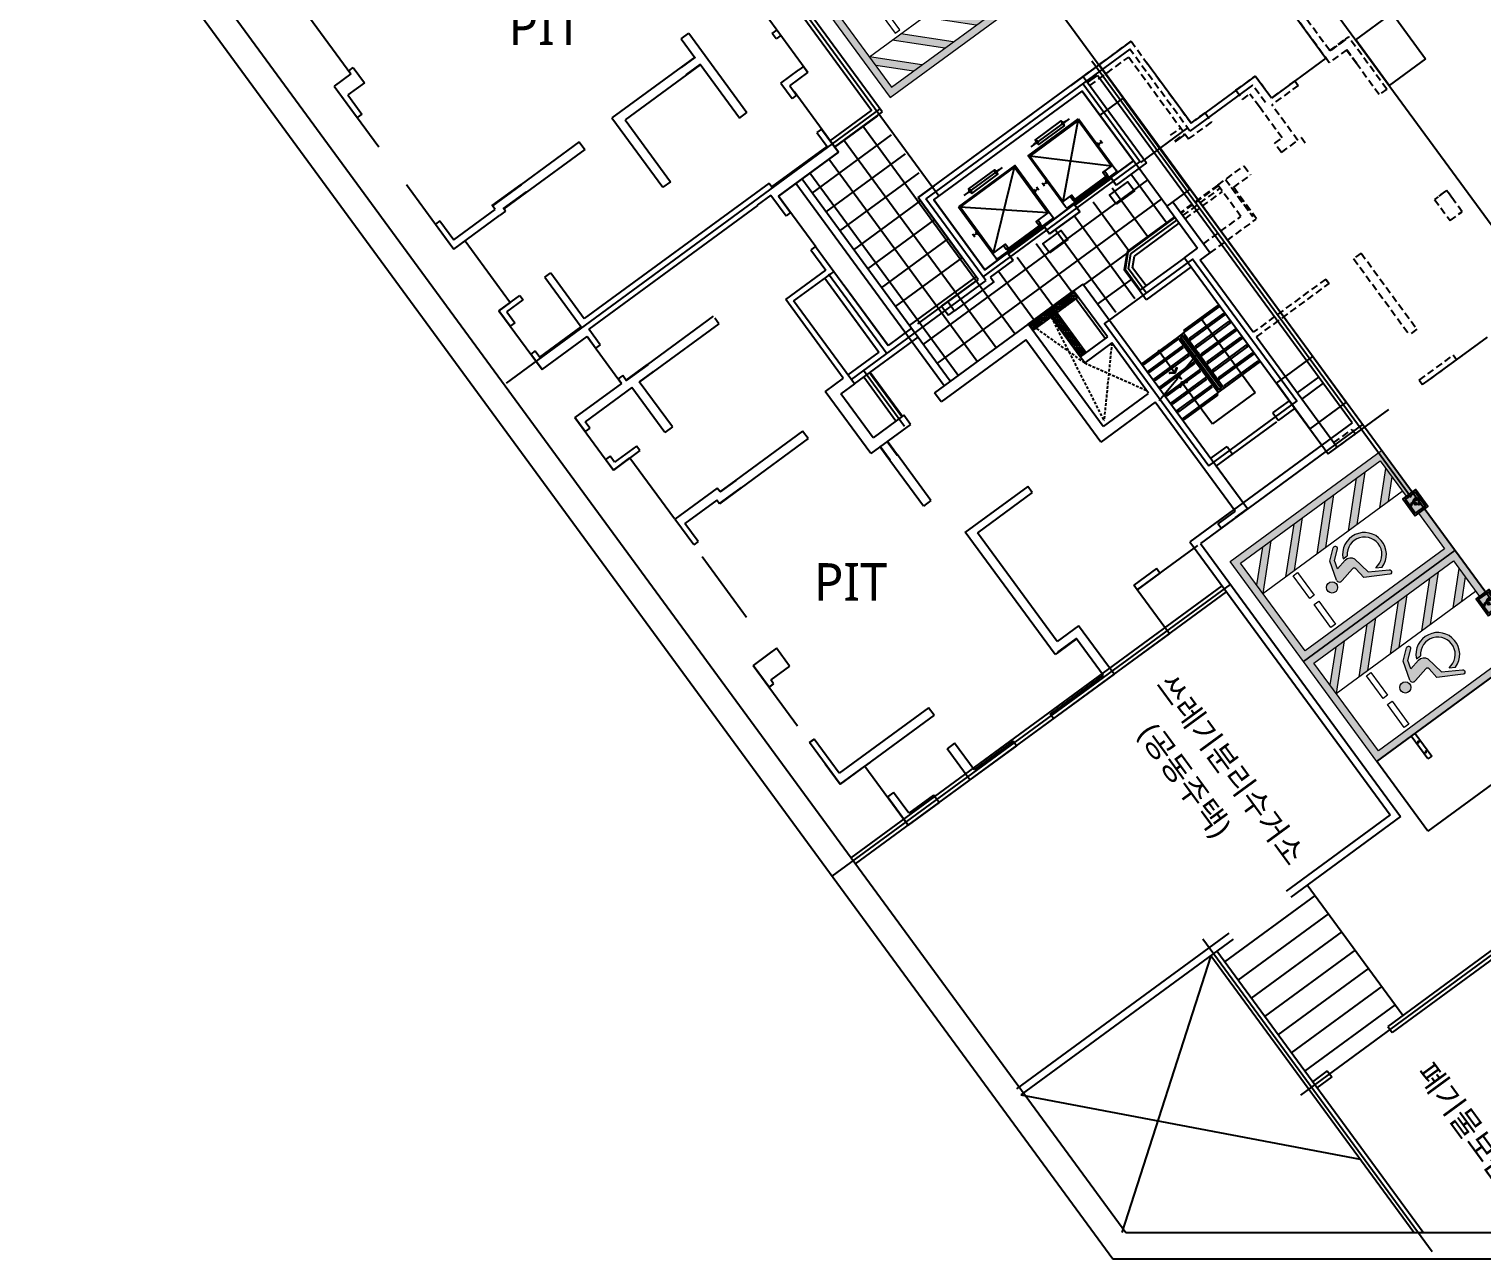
# Model space of a CAD drawing. Header units: millimetres. Extents: x 75184266 to 76346726, y -35077925 to -33679385.
# Drawn here: x 75313281 to 75351942, y -34641254 to -34608529 of the extents above; entities that cross this region are included whole.
import ezdxf
from ezdxf.enums import TextEntityAlignment as Align

# ---------------------------------------------------------------- set-up
doc = ezdxf.new("R2010")
doc.units = ezdxf.units.MM
doc.header["$LTSCALE"] = 50
doc.header["$MEASUREMENT"] = 0
for name, pattern in [('HID', [2.3, 1.5, -0.8]), ('HIDDEN2', [0.1875, 0.125, -0.0625]), ('XR-지하3층$0$H', [1.3, 0.8, -0.5]), ('XR-지하3층$0$HIDDEN2', [0.1875, 0.125, -0.0625])]:
    doc.linetypes.add(name, pattern=pattern)
for name, color, linetype in [('XR-지하3층$0$1HIDDEN2', 1, 'XR-지하3층$0$HIDDEN2'), ('XR-지하3층$0$5', 5, 'CONTINUOUS'), ('XR-지하3층$0$hat', 8, 'CONTINUOUS'), ('XR-지하3층$0$일반주차', 8, 'CONTINUOUS'), ('XR-지하3층$0$장애인', 11, 'CONTINUOUS')]:
    doc.layers.add(name, color=color, linetype=linetype)
doc.layers.add('건축', color=8, linetype='CONTINUOUS', plot=False)
doc.layers.add('유도관제-주차면B2', color=7, linetype='CONTINUOUS', lineweight=100)
doc.styles.add('XR-지하3층$0$맑은고딕', font='')
doc.styles.get('XR-지하3층$0$맑은고딕').set_extended_font_data('Malgun Gothic')

# ---------------------------------------------------------------- blocks, each defined once
blk = doc.blocks.new('XR-지하3층$0$장애인 주차')
at = {"layer": 'XR-지하3층$0$5', "ltscale": 4}
h = blk.add_hatch(color=7, dxfattribs=at)
h.dxf.hatch_style = 1
h.paths.add_polyline_path([(3842, -695), (4402, -695), (4402, -1115), (3842, -1115)])
h.paths.add_polyline_path([(3892, -1065), (4352, -1065), (4352, -745), (3892, -745)], flags=16)
h.paths.add_polyline_path([(3982, -990), (3988, -973), (4011, -981), (4046, -898), (4136, -898), (4137, -881), (4072, -881), (4072, -863), (4138, -863), (4142, -810, -3.72247), (4161, -797), (4152, -916), (4058, -916), (4021, -1003)], flags=0)
h = blk.add_hatch(color=256, dxfattribs=at)
h.dxf.hatch_style = 1
h.paths.add_polyline_path([(4352, -1065), (4352, -745), (3892, -745), (3892, -1065)])
at = {"layer": 'XR-지하3층$0$hat'}
h = blk.add_hatch(color=7, dxfattribs=at)
edge = h.paths.add_edge_path()
edge.add_line((4161, -797), (4152, -916))
edge.add_line((4152, -916), (4058, -916))
edge.add_line((4058, -916), (4021, -1003))
edge.add_line((4021, -1003), (3982, -990))
edge.add_line((3982, -990), (3988, -973))
edge.add_line((3988, -973), (4011, -981))
edge.add_line((4011, -981), (4046, -898))
edge.add_line((4046, -898), (4136, -898))
edge.add_line((4136, -898), (4137, -881))
edge.add_line((4137, -881), (4072, -881))
edge.add_line((4072, -881), (4072, -863))
edge.add_line((4072, -863), (4138, -863))
edge.add_line((4138, -863), (4142, -810))
edge.add_arc((4140, -787), 22.8, -24.8827, 274.9698, ccw=False)
edge = h.paths.add_edge_path()
edge.add_line((4048, -981), (4058, -958))
edge.add_arc((4127, -942), 71.5, 192.8781, 416.1688)
edge.add_line((4167, -882), (4169, -863))
edge.add_arc((4127, -942), 89.2, 206.535, 422.4866, ccw=False)
at = {"layer": 'XR-지하3층$0$장애인', "lineweight": 5, "true_color": 0xffffff}
blk.add_hatch(color=7, dxfattribs=at).paths.add_polyline_path([(2472, 3995), (2472, -1005), (3842, -1005), (3842, -805), (2672, -805), (2672, 3795), (5572, 3795), (5572, -805), (4402, -805), (4402, -1005), (5772, -1005), (5772, 3995)])
h = blk.add_hatch(color=7, dxfattribs=at)
h.paths.add_polyline_path([(5572, 2795), (5572, 3078), (4855, 3795), (4572, 3795)])
h.paths.add_polyline_path([(4572, 3045), (4572, 2762), (5572, 1762), (5572, 2045)])
h.paths.add_polyline_path([(4572, 2012), (4572, 1729), (5572, 729), (5572, 1012)])
h.paths.add_polyline_path([(5572, -304), (5572, -21), (4572, 979), (4572, 696)])
h.paths.add_polyline_path([(4572, -54), (4572, -336), (5041, -805), (5323, -805)])
h = blk.add_hatch(color=7, dxfattribs=at)
h.paths.add_polyline_path([(3763, 2216, -1), (3463, 2216, -1)])
h.paths.add_polyline_path([(3992, 1503, -0.343093), (3870, 1283), (3381, 1194), (3090, 708, -0.931653), (2987, 770), (3330, 1379), (3639, 1415, 0.446048), (3689, 1485), (3600, 1888, -0.596144), (3699, 2009), (4214, 1851), (4443, 1569, -0.883364), (4355, 1493), (4151, 1741), (3925, 1810)])
h.paths.add_polyline_path([(4053, 1393), (4055, 1528, -1.526545), (3257, 820), (3348, 969, 1.638056)])
at = {"layer": 'XR-지하3층$0$1HIDDEN2', "color": 11}
for points in [[(4161, -797), (4152, -916), (4058, -916), (4021, -1003), (3982, -990), (3988, -973), (4011, -981), (4046, -898), (4136, -898), (4137, -881), (4072, -881), (4072, -863), (4138, -863), (4142, -810)], [(4167, -882), (4169, -863)]]:
    blk.add_lwpolyline(points, dxfattribs=at)
for centre, radius, start, end in [((4140, -787), 22.8, 335.1173, 274.9698), ((4127, -942), 89.2, 206.535, 62.4866), ((4127, -942), 71.5, 192.8781, 56.1688)]:
    blk.add_arc(centre, radius, start, end, dxfattribs=at)
at = {"layer": 'XR-지하3층$0$5', "lineweight": 5}
for p, q in [((4572, 3795), (4572, -805)), ((5572, 2795), (4572, 3795)), ((5572, 3078), (4855, 3795)), ((5572, 2045), (4572, 3045)), ((5572, 1762), (4572, 2762)), ((5572, 1012), (4572, 2012)), ((5572, 729), (4572, 1729)), ((5572, -21), (4572, 979)), ((5572, -304), (4572, 696)), ((5323, -805), (4572, -54)), ((5041, -805), (4572, -336))]:
    blk.add_line(p, q, dxfattribs=at)
at = {"layer": 'XR-지하3층$0$5', "ltscale": 4}
for p, q in [((4165, -1005), (4165, -805)), ((4165, -805), (4165, -905))]:
    blk.add_line(p, q, dxfattribs=at)
at = {"layer": 'XR-지하3층$0$5', "lineweight": 5}
for points in [[(3842, -1005), (2472, -1005), (2472, 3995), (5772, 3995), (5772, -1005), (4402, -1005)], [(3842, -805), (2672, -805), (2672, 3795), (5572, 3795), (5572, -805), (4402, -805)]]:
    blk.add_lwpolyline(points, dxfattribs=at)
at = {"layer": 'XR-지하3층$0$5', "ltscale": 4}
for points in [[(3842, -695), (3842, -1115), (4402, -1115), (4402, -695)], [(3892, -745), (3892, -1065), (4352, -1065), (4352, -745)]]:
    blk.add_lwpolyline(points, close=True, dxfattribs=at)
at = {"layer": 'XR-지하3층$0$장애인', "color": 8, "lineweight": 5}
for p, q in [((3699, 2009, 0), (4214, 1851, 0)), ((3689, 1485), (3600, 1888, 0)), ((3925, 1810, 0), (4151, 1741, 0)), ((4151, 1741, 0), (4355, 1493, 0)), ((4214, 1851, 0), (4443, 1569, 0)), ((4055, 1528), (4053, 1393)), ((3348, 969), (3257, 820))]:
    blk.add_line(p, q, dxfattribs=at)
at = {"layer": 'XR-지하3층$0$장애인', "color": 7, "lineweight": 5}
for points in [[(3523, 2720), (2773, 2720), (2773, 2870), (3523, 2870)], [(4473, 2720), (3723, 2720), (3723, 2870), (4473, 2870)]]:
    blk.add_lwpolyline(points, close=True, dxfattribs=at)
at = {"layer": 'XR-지하3층$0$장애인', "color": 8, "lineweight": 5, "extrusion": (0.976964, 0.213404, 0), "elevation": 4221}
blk.add_lwpolyline([(617, 0), (931, 0)], dxfattribs=at)
at = {"layer": 'XR-지하3층$0$장애인', "color": 8, "lineweight": 5}
for points in [[(3094, 715, -1.000002), (2987, 770), (3330, 1379), (3640, 1415)], [(3992, 1503, -0.343093), (3870, 1283), (3381, 1194), (3094, 715)]]:
    blk.add_lwpolyline(points, format="xyb", dxfattribs=at)
blk.add_circle((3613, 2216), 150, dxfattribs=at)
for centre, radius, start, end in [((3682, 1922, 0), 88.4, 79.1143, 202.3185), ((4394, 1537, 0), 58.8, 227.9655, 33.7904), ((3810, 1000), 582, 198.006, 65.0949), ((3809, 1000), 462, 183.8525, 58.2396), ((3632, 1473), 57.7, 276.2786, 12.4353)]:
    blk.add_arc(centre, radius, start, end, dxfattribs=at)
blk = doc.blocks.new('XR-지하3층$0$일반형 주차')
at = {"layer": 'XR-지하3층$0$일반주차'}
for p, q in [((750, 3865), (0, 3865)), ((0, 3735), (750, 3735)), ((750, 3735), (750, 3865))]:
    blk.add_line(p, q, dxfattribs=at)
blk.add_lwpolyline([(2300, 5000), (0, 5000), (0, 0), (2300, 0)], close=True, dxfattribs=at)
for centre in [(238, 3800), (563, 3800)]:
    blk.add_circle(centre, 17.5, dxfattribs=at)

msp = doc.modelspace()

# ---------------------------------------------------------------- hatches: boundary and pattern name
at = {"layer": '건축', "ltscale": 100}
h = msp.add_hatch(dxfattribs=at)
h.set_pattern_fill('NET', color=256, scale=5000, angle=36.2507)
h.set_pattern_definition([(36.2506746, (-7667789.64, -52797022.9), (-369.574465, 504.023526), []), (126.2506746, (-7667789.64, -52797022.9), (-504.023526, -369.574465), [])])
h.paths.add_polyline_path([(75338533, -34615189), (75336937, -34613011), (75337267, -34612769), (75335858, -34610826), (75334709, -34611656), (75334819, -34611805), (75333847, -34612518), (75337794, -34617901), (75341318, -34615317), (75341989, -34616232), (75342892, -34615570), (75342425, -34614932), (75342499, -34614451), (75343762, -34613525), (75342816, -34612235), (75338864, -34615132), (75338952, -34615253), (75338711, -34615431)])
at = {"layer": '건축', "ltscale": 0.5}
h = msp.add_hatch(dxfattribs=at)
h.set_pattern_fill('ANSI31', color=256, scale=350, angle=-53.7532, style=0)
h.set_pattern_definition([(351.246774545, (57405222.135, 45480485.164), (6.657832369, 43.24044135), [])])
h.paths.add_polyline_path([(75340478, -34616193), (75341253, -34617249), (75341406, -34617137), (75340632, -34616080), (75341200, -34615664), (75341088, -34615510), (75339878, -34616397), (75339990, -34616551)])

# ---------------------------------------------------------------- linework, layer by layer
at = {"layer": '건축'}
for p, q in [((75333998, -34598902), (75360575, -34635154)), ((75342305, -34600252), (75363495, -34629154)), ((75330835, -34608637), (75332384, -34610750)), ((75333059, -34608644), (75333180, -34608555)), ((75333165, -34608789), (75333059, -34608644)), ((75333286, -34608700), (75333165, -34608789)), ((75333286, -34608700), (75333180, -34608555)), ((75330633, -34608785), (75331000, -34609285)), ((75321847, -34609722), (75321403, -34610047)), ((75321788, -34609641), (75321908, -34609552)), ((75321788, -34609641), (75321788, -34609641)), ((75321908, -34609552), (75322204, -34609956)), ((75333890, -34609523), (75333769, -34609611)), ((75336937, -34613011), (75341332, -34609789)), ((75321403, -34610047), (75322012, -34610878)), ((75322204, -34609956), (75321761, -34610281)), ((75321761, -34610281), (75322133, -34610789)), ((75333524, -34610039), (75333707, -34610289)), ((75342668, -34612033), (75341308, -34610178)), ((75345840, -34610018), (75344170, -34611242)), ((75333707, -34610289), (75333586, -34610377)), ((75322133, -34610789), (75322012, -34610878)), ((75328792, -34610891), (75330146, -34612738)), ((75329142, -34610945), (75330348, -34612590)), ((75340955, -34610915), (75339939, -34611660)), ((75340798, -34613119), (75341201, -34610963)), ((75340869, -34611009), (75340839, -34610968)), ((75334369, -34611192), (75334248, -34611281)), ((75334369, -34611192), (75334819, -34611805)), ((75327921, -34611530), (75326373, -34612665)), ((75328069, -34611732), (75326521, -34612867)), ((75334819, -34611805), (75333226, -34612973)), ((75340054, -34611606), (75340025, -34611566)), ((75341763, -34611636), (75341704, -34611556)), ((75341814, -34611537), (75341733, -34611596)), ((75341844, -34611577), (75341785, -34611497)), ((75338164, -34612960), (75339181, -34612215)), ((75338943, -34614479), (75339508, -34612205)), ((75342088, -34612173), (75339911, -34611909)), ((75342063, -34612477), (75342668, -34612033)), ((75339095, -34612310), (75339065, -34612269)), ((75340384, -34612648), (75340325, -34612567)), ((75342211, -34612678), (75342063, -34612477)), ((75332972, -34612626), (75328056, -34616230)), ((75333022, -34612949), (75332659, -34613215)), ((75332972, -34612626), (75333049, -34612731)), ((75333022, -34612949), (75333426, -34613499)), ((75333226, -34612973), (75333547, -34613410)), ((75338280, -34612907), (75338250, -34612866)), ((75340069, -34612878), (75340010, -34612797)), ((75340120, -34612779), (75340040, -34612838)), ((75340150, -34612819), (75340091, -34612738)), ((75340303, -34612707), (75340244, -34612626)), ((75340274, -34612666), (75340354, -34612607)), ((75324587, -34614136), (75325684, -34613332)), ((75325963, -34613375), (75325802, -34613493)), ((75332665, -34613223), (75328173, -34616516)), ((75332665, -34613223), (75332659, -34613215)), ((75338533, -34615189), (75336937, -34613011)), ((75340395, -34613415), (75338056, -34613269)), ((75341243, -34613388), (75341095, -34613186)), ((75324214, -34613628), (75324093, -34613716)), ((75324093, -34613716), (75324584, -34614386)), ((75324214, -34613628), (75324587, -34614136)), ((75324584, -34614386), (75325802, -34613493)), ((75333547, -34613410), (75333426, -34613499)), ((75343762, -34613525), (75342499, -34614451)), ((75342596, -34614510), (75343824, -34613610)), ((75338448, -34614067), (75338389, -34613986)), ((75338419, -34614026), (75338499, -34613967)), ((75338529, -34614007), (75338470, -34613927)), ((75340436, -34613979), (75340289, -34613778)), ((75334209, -34614313), (75334088, -34614402)), ((75334088, -34614402), (75334486, -34614945)), ((75334209, -34614313), (75334695, -34614977)), ((75338716, -34614931), (75339321, -34614487)), ((75339469, -34614689), (75339321, -34614487)), ((75342499, -34614451), (75342425, -34614932)), ((75338864, -34615132), (75339469, -34614689)), ((75344204, -34614856), (75343011, -34615731)), ((75344027, -34614614), (75347852, -34619832)), ((75327002, -34615130), (75327972, -34616453)), ((75327163, -34615012), (75328056, -34616230)), ((75333417, -34615728), (75334486, -34614945)), ((75334695, -34614977), (75333627, -34615760)), ((75338743, -34615221), (75335158, -34617849)), ((75337727, -34615780), (75338533, -34615189)), ((75342833, -34615489), (75342425, -34614932)), ((75326341, -34615615), (75326429, -34615736)), ((75341318, -34615317), (75341076, -34615494)), ((75341975, -34616720), (75341076, -34615494)), ((75345702, -34621297), (75341318, -34615317)), ((75326086, -34616434), (75325784, -34616023)), ((75334948, -34617817), (75333417, -34615728)), ((75335247, -34617970), (75333627, -34615760)), ((75337727, -34615780), (75337904, -34616022)), ((75341914, -34616764), (75341140, -34615708)), ((75326207, -34616346), (75326086, -34616434)), ((75331637, -34616370), (75329887, -34617653)), ((75339866, -34616381), (75337374, -34618208)), ((75341862, -34619103), (75339866, -34616381)), ((75328354, -34617016), (75328129, -34616710)), ((75328475, -34616927), (75328173, -34616516)), ((75339802, -34616800), (75337552, -34618450)), ((75341797, -34619522), (75339802, -34616800)), ((75341975, -34616720), (75341253, -34617249)), ((75344005, -34616614), (75343844, -34616732)), ((75344920, -34618200), (75343844, -34616732)), ((75344005, -34616614), (75345081, -34618082)), ((75345942, -34616719), (75348094, -34619655)), ((75326751, -34617088), (75326630, -34617176)), ((75326931, -34617588), (75326630, -34617176)), ((75328475, -34616927), (75328354, -34617016)), ((75342093, -34616881), (75341371, -34617411)), ((75343072, -34618216), (75342093, -34616881)), ((75341371, -34617411), (75341253, -34617249)), ((75329045, -34617960), (75327808, -34618867)), ((75329078, -34617750), (75328957, -34617839)), ((75329045, -34617960), (75328957, -34617839)), ((75329881, -34617645), (75329518, -34617911)), ((75330399, -34619112), (75329518, -34617911)), ((75329887, -34617653), (75329524, -34617919)), ((75329887, -34617653), (75329881, -34617645)), ((75334948, -34617817), (75334464, -34618172)), ((75335247, -34617970), (75334884, -34618236)), ((75329322, -34618067), (75328076, -34618980)), ((75330197, -34619260), (75329322, -34618067)), ((75335677, -34619825), (75334464, -34618172)), ((75335741, -34619405), (75334884, -34618236)), ((75337552, -34618450), (75337374, -34618208)), ((75343063, -34618222), (75341862, -34619103)), ((75343249, -34618458), (75341797, -34619522)), ((75345372, -34621353), (75343249, -34618458)), ((75346378, -34618743, 0), (75346526, -34618945, 0)), ((75328080, -34619238), (75327808, -34618867)), ((75328200, -34619149), (75328076, -34618980)), ((75328200, -34619149), (75328080, -34619238)), ((75330399, -34619112), (75330197, -34619260)), ((75336737, -34619047), (75335677, -34619825)), ((75336560, -34618805), (75335741, -34619405)), ((75336737, -34619047), (75336560, -34618805)), ((75333866, -34619224), (75332084, -34620531)), ((75334014, -34619426), (75332231, -34620732)), ((75334014, -34619426), (75333866, -34619224)), ((75328744, -34619891), (75328623, -34619980)), ((75328863, -34620053), (75328744, -34619891)), ((75329536, -34619745), (75328830, -34620262)), ((75329447, -34619624), (75328863, -34620053)), ((75329536, -34619745), (75329447, -34619624)), ((75337280, -34621073), (75336390, -34619860)), ((75345160, -34619636, 0), (75345308, -34619838, 0)), ((75347852, -34619832), (75348094, -34619655)), ((75328830, -34620262), (75328623, -34619980)), ((75337078, -34621221), (75336189, -34620007)), ((75332084, -34620531), (75331664, -34620838)), ((75332090, -34620539), (75331670, -34620846)), ((75332084, -34620531), (75332090, -34620539)), ((75339856, -34620697), (75338179, -34621927)), ((75339975, -34620859), (75339856, -34620697)), ((75331593, -34620741), (75330464, -34621569)), ((75331580, -34621061), (75330733, -34621682)), ((75331645, -34621150), (75331580, -34621061)), ((75331670, -34620846), (75331593, -34620741)), ((75332226, -34620724), (75331645, -34621150)), ((75332231, -34620732), (75331651, -34621158)), ((75332231, -34620732), (75332226, -34620724)), ((75337280, -34621073), (75337078, -34621221)), ((75339975, -34620859), (75338515, -34621929)), ((75331651, -34621158), (75331645, -34621150)), ((75345372, -34621353), (75344912, -34621690)), ((75345702, -34621297), (75345001, -34621811)), ((75330967, -34622255), (75330464, -34621569)), ((75331088, -34622166), (75330733, -34621682)), ((75345001, -34621811), (75344912, -34621690)), ((75331088, -34622166), (75330967, -34622255)), ((75340584, -34625173), (75338195, -34621915)), ((75340637, -34624824), (75338515, -34621929)), ((75343283, -34622885), (75342678, -34623328)), ((75343371, -34623006), (75342767, -34623449)), ((75343371, -34623006), (75343283, -34622885)), ((75342767, -34623449), (75342678, -34623328)), ((75341210, -34624404), (75340637, -34624824)), ((75342156, -34625695), (75341210, -34624404)), ((75341866, -34625721), (75341156, -34624754)), ((75333169, -34625005), (75332548, -34625460)), ((75333518, -34625481), (75333169, -34625005)), ((75340672, -34625108), (75340584, -34625173)), ((75332974, -34626041), (75332548, -34625460)), ((75333518, -34625481), (75333018, -34625847)), ((75341866, -34625721), (75340454, -34626756, 0)), ((75342156, -34625695), (75340543, -34626877, 0)), ((75333095, -34625952), (75332974, -34626041)), ((75332974, -34626041), (75333095, -34625952)), ((75333095, -34625952), (75333018, -34625847)), ((75337218, -34626587), (75334839, -34628331)), ((75337366, -34626789), (75334866, -34628621)), ((75337366, -34626789), (75337218, -34626587)), ((75340543, -34626877, 0), (75340454, -34626756, 0)), ((75334171, -34627420), (75334050, -34627509)), ((75334050, -34627509), (75334171, -34627420)), ((75334866, -34628621), (75334050, -34627509)), ((75334839, -34628331), (75334171, -34627420)), ((75337910, -34627531), (75337708, -34627678)), ((75338317, -34628509), (75337708, -34627678)), ((75338430, -34628240), (75337910, -34627531)), ((75339559, -34627598, 0), (75338317, -34628509)), ((75339471, -34627477, 0), (75338430, -34628240)), ((75339559, -34627598, 0), (75339471, -34627477, 0)), ((75335644, -34628051), (75335523, -34628140)), ((75336288, -34628844), (75336126, -34628962)), ((75336676, -34629712), (75336126, -34628962)), ((75336690, -34629392), (75336288, -34628844)), ((75337495, -34629112), (75336676, -34629712)), ((75337347, -34628910), (75336690, -34629392)), ((75337495, -34629112), (75337347, -34628910))]:
    msp.add_line(p, q, dxfattribs=at)
at = {"layer": '건축', "ltscale": 1000}
for p, q in [((75313981, -34601695), (75342470, -34640554)), ((75313281, -34601924), (75342116, -34641254)), ((75342470, -34640554), (75516004, -34640554)), ((75342116, -34641254), (75516234, -34641254))]:
    msp.add_line(p, q, dxfattribs=at)
at = {"layer": '건축', "ltscale": 20}
for p, q in [((75337502, -34612982, 0), (75329489, -34602049, 0)), ((75350063, -34620989, 0), (75341560, -34609387, 0)), ((75335922, -34610654), (75325973, -34617948, 0)), ((75334652, -34631073, 0), (75345248, -34623304, 0)), ((75344519, -34632736, 0), (75350617, -34641053, 0)), ((75347120, -34636892, 0), (75352668, -34632824, 0))]:
    msp.add_line(p, q, dxfattribs=at)
at = {"layer": '건축', "ltscale": 0.5}
for p, q in [((75335980, -34610735, 0), (75329626, -34602065)), ((75341332, -34609789), (75341753, -34609480)), ((75348768, -34619049), (75341753, -34609480)), ((75341450, -34609950), (75341710, -34609760)), ((75348489, -34619006), (75341710, -34609760)), ((75341781, -34610824), (75342386, -34610380)), ((75344159, -34612800), (75342386, -34610380)), ((75335981, -34610735), (75334715, -34611663, 0)), ((75343555, -34613243), (75342668, -34612033)), ((75337793, -34617901), (75333848, -34612517)), ((75337632, -34618019), (75333686, -34612635)), ((75344159, -34612800), (75343555, -34613243)), ((75343773, -34613541), (75342517, -34614462)), ((75342693, -34614569), (75343886, -34613695)), ((75342517, -34614462), (75342446, -34614927)), ((75342646, -34614878), (75342693, -34614569)), ((75343003, -34615365), (75342646, -34614878)), ((75344204, -34614856), (75343011, -34615731)), ((75342849, -34615478), (75342446, -34614927)), ((75337565, -34615898), (75337727, -34615780)), ((75337565, -34615898), (75337743, -34616140)), ((75337743, -34616140), (75337904, -34616022)), ((75346475, -34617953), (75347442, -34617244)), ((75347442, -34617244), (75348329, -34618453)), ((75347361, -34619163), (75346475, -34617953)), ((75347597, -34617790), (75347010, -34618221)), ((75347716, -34617952), (75347129, -34618382)), ((75346378, -34618743, 0), (75346817, -34618421)), ((75348329, -34618453), (75347361, -34619163)), ((75348489, -34619006), (75344170, -34622172)), ((75348768, -34619049), (75344450, -34622215)), ((75344721, -34619958), (75345160, -34619636, 0)), ((75344868, -34620160), (75345308, -34619838)), ((75344727, -34633186, 0), (75342362, -34640553, 0)), ((75349439, -34635067, 0), (75349557, -34635228, 0)), ((75347826, -34636249, 0), (75347944, -34636410, 0)), ((75339676, -34636889, 0), (75348698, -34638603, 0))]:
    msp.add_line(p, q, dxfattribs=at)
at = {"layer": '건축', "linetype": 'HIDDEN2', "ltscale": 30}
for p, q in [((75341332, -34609789), (75342606, -34608854)), ((75344170, -34611242), (75342574, -34609064)), ((75342606, -34608854), (75344203, -34611032)), ((75348345, -34609080), (75347877, -34609423)), ((75342542, -34609274), (75344138, -34611451)), ((75346180, -34610481), (75345840, -34610018)), ((75347055, -34610026), (75346349, -34610543)), ((75346625, -34611426), (75346019, -34610600)), ((75347044, -34611491), (75346349, -34610543)), ((75344574, -34610760), (75344751, -34611002)), ((75346431, -34611568), (75346625, -34611426)), ((75346608, -34611810), (75347044, -34611491)), ((75344915, -34612680), (75345608, -34612171)), ((75345120, -34612529), (75345845, -34613517)), ((75345334, -34612744), (75345786, -34612413)), ((75344915, -34612680), (75343923, -34613407)), ((75344927, -34612696), (75343935, -34613423)), ((75343985, -34613492), (75344977, -34612765)), ((75344047, -34613576), (75345039, -34612849)), ((75345271, -34612735), (75345845, -34613517)), ((75350801, -34612971), (75351003, -34612823)), ((75348728, -34614490), (75350212, -34616515)), ((75348527, -34614638), (75350011, -34616662)), ((75345942, -34616719), (75347873, -34615303)), ((75347785, -34615182), (75347873, -34615303)), ((75331637, -34616370), (75331489, -34616168)), ((75350276, -34617869), (75351179, -34617207)), ((75350364, -34617990), (75351429, -34617210)), ((75351268, -34617328), (75351179, -34617207)), ((75350276, -34617869), (75350364, -34617990)), ((75348005, -34619534), (75348485, -34619182)), ((75348094, -34619655), (75348574, -34619303)), ((75348485, -34619182), (75348574, -34619303))]:
    msp.add_line(p, q, dxfattribs=at)
at = {"layer": '건축', "ltscale": 3}
for p, q in [((75339878, -34616397), (75341088, -34615510)), ((75340632, -34616080), (75341200, -34615664)), ((75341406, -34617137), (75340632, -34616080)), ((75339990, -34616551), (75340478, -34616193)), ((75341253, -34617249), (75340478, -34616193))]:
    msp.add_line(p, q, dxfattribs=at)
at = {"layer": '건축', "linetype": 'HID'}
for p, q in [((75340478, -34616193), (75341885, -34618949)), ((75341371, -34617411), (75340079, -34616485)), ((75342093, -34616881), (75341885, -34618949)), ((75341371, -34617411), (75342998, -34618133))]:
    msp.add_line(p, q, dxfattribs=at)
at = {"layer": '건축', "ltscale": 100}
for p, q in [((75344170, -34622172, 0), (75349499, -34629439, 0)), ((75344450, -34622215, 0), (75349778, -34629482, 0)), ((75335157, -34630578, 0), (75345028, -34623341, 0)), ((75335275, -34630739, 0), (75345146, -34623503, 0)), ((75349499, -34629439, 0), (75346736, -34631465, 0)), ((75349778, -34629482, 0), (75346855, -34631626, 0)), ((75349838, -34634775, 0), (75347293, -34631304, 0)), ((75347515, -34631578, 0), (75345096, -34633351, 0)), ((75347870, -34632061, 0), (75345450, -34633835, 0)), ((75345204, -34632588, 0), (75339558, -34636728, 0)), ((75348225, -34632545, 0), (75345805, -34634319, 0)), ((75345322, -34632749, 0), (75339676, -34636889, 0)), ((75350376, -34640553, 0), (75344888, -34633068, 0)), ((75348579, -34633029, 0), (75346160, -34634803, 0)), ((75352322, -34632953, 0), (75349439, -34635067, 0)), ((75350128, -34640553, 0), (75344727, -34633186, 0)), ((75352279, -34633232), (75349557, -34635228, 0)), ((75348934, -34633513, 0), (75346515, -34635287, 0)), ((75349289, -34633997, 0), (75346869, -34635771, 0)), ((75349644, -34634481, 0), (75347224, -34636255, 0)), ((75347826, -34636249, 0), (75347432, -34636538, 0)), ((75347944, -34636410, 0), (75347550, -34636699, 0))]:
    msp.add_line(p, q, dxfattribs=at)
at = {"layer": '건축', "linetype": 'XR-지하3층$0$H', "ltscale": 50}
for points in [[(75314982, -34600359), (75321847, -34609722), (75321403, -34610047), (75324584, -34614386), (75324886, -34614164), (75326087, -34615801), (75325784, -34616023), (75326931, -34617588), (75328129, -34616710), (75329045, -34617960), (75327808, -34618867), (75328830, -34620262), (75329270, -34619940), (75333048, -34625094), (75332548, -34625460), (75334866, -34628621), (75335523, -34628140), (75336676, -34629712), (75342156, -34625695), (75343624, -34624618), (75342767, -34623449), (75345702, -34621297), (75344868, -34620160), (75346965, -34618622), (75347852, -34619832), (75352816, -34616193)], [(75346991, -34608213), (75347789, -34609302), (75346341, -34610363), (75345912, -34609779), (75344203, -34611032), (75342606, -34608854), (75336937, -34613011), (75338533, -34615189), (75336138, -34616945), (75333226, -34612973), (75334819, -34611805), (75333524, -34610039), (75334008, -34609684), (75329993, -34604208)]]:
    msp.add_lwpolyline(points, dxfattribs=at)
at = {"layer": '건축', "ltscale": 0.5, "elevation": 0}
msp.add_lwpolyline([(75334597, -34611501), (75335701, -34610692), (75329497, -34602227)], dxfattribs=at)
at = {"layer": '건축', "linetype": 'HIDDEN2', "ltscale": 30}
for points in [[(75347877, -34609423), (75346991, -34608213)], [(75347891, -34609103), (75347241, -34608216)], [(75347891, -34609103), (75347897, -34609111), (75348308, -34608810), (75348302, -34608801)], [(75348391, -34608736), (75348302, -34608801)], [(75348603, -34609449), (75348611, -34609443), (75348345, -34609080), (75348337, -34609086)], [(75349408, -34610124), (75348391, -34608736)], [(75341509, -34610031), (75342542, -34609274)], [(75349206, -34610271), (75348603, -34609449)], [(75345396, -34610157), (75345912, -34609779)], [(75346341, -34610363), (75345912, -34609779)], [(75345396, -34610157), (75345574, -34610399)], [(75345396, -34610157), (75345574, -34610399)], [(75345574, -34610399), (75345767, -34610257)], [(75346019, -34610600), (75345767, -34610257)], [(75346966, -34609905), (75346341, -34610363)], [(75346966, -34609905), (75347055, -34610026)], [(75349408, -34610124), (75349206, -34610271)], [(75344138, -34611451), (75344751, -34611002)], [(75344203, -34611032), (75344574, -34610760)], [(75344574, -34610760), (75344751, -34611002)], [(75343659, -34611356), (75343925, -34611161)], [(75343771, -34611509), (75344038, -34611314)], [(75347240, -34611564), (75347110, -34611387)], [(75346608, -34611810), (75346431, -34611568)], [(75345608, -34612171), (75345786, -34612413)], [(75345527, -34613515), (75344915, -34612680)], [(75345946, -34613579), (75345334, -34612744)], [(75351162, -34613041), (75351003, -34612823)], [(75344535, -34614242), (75345527, -34613515)], [(75344712, -34614484), (75345934, -34613588)], [(75348728, -34614490), (75348527, -34614638)], [(75347785, -34615182), (75345853, -34616598)], [(75347797, -34615198), (75347873, -34615303)], [(75350212, -34616515), (75350011, -34616662)]]:
    msp.add_lwpolyline(points, dxfattribs=at)
at = {"layer": '건축', "elevation": 0}
msp.add_lwpolyline([(75350440, -34609317), (75349472, -34610027), (75348585, -34608817), (75349553, -34608108)], close=True, dxfattribs=at)
at = {"layer": '건축'}
for points in [[(75330633, -34608785), (75330835, -34608637)], [(75342574, -34609064), (75337146, -34613043)], [(75321788, -34609641), (75321847, -34609722)], [(75333285, -34609966), (75333769, -34609611)], [(75333524, -34610039), (75334008, -34609684)], [(75341332, -34609789), (75343017, -34612087)], [(75333285, -34609966), (75333586, -34610377)], [(75339321, -34614487), (75338716, -34614931), (75337356, -34613076), (75341308, -34610178), (75342668, -34612033), (75342063, -34612477)], [(75342854, -34612076), (75341320, -34609984)], [(75332182, -34610898), (75332384, -34610750)], [(75341903, -34612309), (75341974, -34612406), (75341925, -34612441), (75341854, -34612345), (75342088, -34612173), (75341201, -34610963), (75339911, -34611909), (75340798, -34613119), (75341032, -34612948), (75341103, -34613044), (75341054, -34613080), (75340983, -34612983)], [(75334248, -34611281), (75334520, -34611652)], [(75344108, -34611157), (75342854, -34612076)], [(75343783, -34611525), (75344049, -34611330)], [(75327921, -34611530), (75328069, -34611732)], [(75333049, -34612731), (75334520, -34611652)], [(75339209, -34614284), (75339280, -34614381), (75339328, -34614345), (75339257, -34614248), (75338943, -34614479), (75338056, -34613269), (75339508, -34612205), (75340395, -34613415), (75340080, -34613645), (75340151, -34613742), (75340199, -34613707), (75340128, -34613610)], [(75338669, -34615120), (75342842, -34612060)], [(75343017, -34612087), (75342211, -34612678)], [(75342063, -34612477), (75342211, -34612678)], [(75325684, -34613332), (75325613, -34613235)], [(75325963, -34613375), (75325916, -34613310)], [(75338743, -34615221), (75337146, -34613043)], [(75337356, -34613076), (75338716, -34614931)], [(75341095, -34613186), (75340289, -34613778)], [(75340289, -34613778), (75341095, -34613186)], [(75341095, -34613186), (75341243, -34613388)], [(75341243, -34613388), (75340436, -34613979)], [(75340436, -34613979), (75341243, -34613388)], [(75340289, -34613778), (75340436, -34613979)], [(75339321, -34614487), (75339469, -34614689)], [(75343007, -34615548), (75342535, -34614905), (75342596, -34614510)], [(75344027, -34614614), (75344374, -34614360)], [(75344446, -34614679), (75344712, -34614484)], [(75345853, -34616598), (75344446, -34614679)], [(75327002, -34615130), (75327163, -34615012)], [(75334453, -34615154), (75335878, -34617098)], [(75334453, -34615154), (75335896, -34617122)], [(75334557, -34615041), (75336117, -34617170)], [(75334695, -34614977), (75336120, -34616920)], [(75334695, -34614977), (75336138, -34616945)], [(75338864, -34615132), (75338952, -34615253), (75337904, -34616022)], [(75325784, -34616023), (75326341, -34615615)], [(75343011, -34615731), (75342833, -34615489)], [(75325994, -34616055), (75326429, -34615736)], [(75325994, -34616055), (75326207, -34616346)], [(75337727, -34615780), (75337904, -34616022)], [(75344005, -34616614), (75344973, -34615905)], [(75344045, -34616585), (75344016, -34616544), (75344903, -34615894), (75344932, -34615934)], [(75326751, -34617088), (75326875, -34617257), (75327972, -34616453)], [(75331489, -34616168), (75329739, -34617451), (75329745, -34617459), (75329172, -34617879), (75329078, -34617750)], [(75344159, -34616824), (75345126, -34616114)], [(75344199, -34616794), (75344169, -34616754), (75345057, -34616104), (75345086, -34616144)], [(75344312, -34617034), (75345280, -34616324)], [(75344353, -34617004), (75344323, -34616964), (75345210, -34616313), (75345240, -34616354)], [(75344489, -34616259), (75345911, -34618199)], [(75326931, -34617588), (75328129, -34616710)], [(75335247, -34617970), (75336936, -34616731)], [(75336759, -34616489), (75336138, -34616945)], [(75336759, -34616489), (75336936, -34616731)], [(75336759, -34616489), (75336936, -34616731)], [(75343844, -34616732), (75342876, -34617442)], [(75343803, -34616762), (75343833, -34616802), (75342946, -34617453), (75342916, -34617412)], [(75343994, -34616684), (75343914, -34616743)], [(75343914, -34616743), (75344931, -34618130)], [(75343934, -34616728), (75344951, -34618116)], [(75344991, -34618086), (75343974, -34616699)], [(75343994, -34616684), (75345011, -34618071)], [(75344098, -34616868), (75344118, -34616853)], [(75344466, -34617243), (75345434, -34616534)], [(75344506, -34617214), (75344477, -34617173), (75345364, -34616523), (75345394, -34616563)], [(75344620, -34617453), (75345588, -34616743)], [(75344660, -34617423), (75344631, -34617383), (75345518, -34616733), (75345547, -34616773)], [(75335896, -34617122), (75335069, -34617728)], [(75343997, -34616942), (75343030, -34617652)], [(75343957, -34616972), (75343987, -34617012), (75343100, -34617662), (75343070, -34617622)], [(75344151, -34617152), (75343183, -34617861)], [(75344111, -34617181), (75344140, -34617222), (75343253, -34617872), (75343224, -34617832)], [(75343350, -34617095), (75343781, -34617683)], [(75344411, -34617129), (75343887, -34617761), (75343944, -34617838), (75343787, -34617758), (75343844, -34617836), (75343351, -34618420)], [(75344058, -34616898), (75344038, -34616913)], [(75344212, -34617107), (75344191, -34617122)], [(75344252, -34617078), (75344272, -34617063)], [(75344774, -34617663), (75345741, -34616953)], [(75344814, -34617633), (75344784, -34617593), (75345672, -34616942), (75345701, -34616983)], [(75344927, -34617872), (75345895, -34617163)], [(75344968, -34617843), (75344938, -34617802), (75345825, -34617152), (75345855, -34617192)], [(75335489, -34617607), (75336580, -34619095)], [(75344305, -34617361), (75343337, -34618071)], [(75344265, -34617391), (75344294, -34617431), (75343407, -34618082), (75343377, -34618041)], [(75344459, -34617571), (75343491, -34618281)], [(75344418, -34617601), (75344448, -34617641), (75343561, -34618291), (75343531, -34618251)], [(75343781, -34617683), (75343831, -34617549), (75343807, -34617541), (75343762, -34617657)], [(75344365, -34617317), (75344345, -34617332)], [(75344406, -34617288), (75344426, -34617273)], [(75344519, -34617527), (75344499, -34617542)], [(75344559, -34617497), (75344580, -34617482)], [(75345081, -34618082), (75346049, -34617372)], [(75345121, -34618052), (75345092, -34618012), (75345979, -34617362), (75346009, -34617402)], [(75336350, -34618959), (75335493, -34617790)], [(75336503, -34618847), (75335646, -34617677)], [(75336519, -34618835), (75335662, -34617665)], [(75343781, -34617683), (75343638, -34617690), (75343638, -34617665), (75343762, -34617657)], [(75344612, -34617781), (75343645, -34618490)], [(75344572, -34617810), (75344602, -34617851), (75343714, -34618501), (75343685, -34618461)], [(75344766, -34617991), (75343798, -34618700)], [(75343949, -34617912), (75343900, -34618047), (75343924, -34618054), (75343969, -34617939)], [(75343949, -34617912), (75344093, -34617906), (75344092, -34617931), (75343969, -34617939)], [(75343949, -34617912), (75344772, -34619034)], [(75344673, -34617736), (75344653, -34617751)], [(75344713, -34617707), (75344733, -34617692)], [(75344827, -34617946), (75344806, -34617961)], [(75344867, -34617917), (75344887, -34617902)], [(75344726, -34618020), (75344755, -34618060), (75343868, -34618711), (75343839, -34618670)], [(75344920, -34618200), (75343952, -34618910)], [(75344879, -34618230), (75344909, -34618270), (75344022, -34618920), (75343992, -34618880)], [(75345911, -34618199), (75344772, -34619034)], [(75344920, -34618200), (75345081, -34618082)], [(75344931, -34618130), (75345011, -34618071)], [(75344960, -34618171), (75345041, -34618112)], [(75336124, -34619497), (75336116, -34619503), (75336382, -34619865), (75336390, -34619860)], [(75336189, -34620007), (75336197, -34620001), (75335931, -34619639), (75335923, -34619644)], [(75340672, -34625108), (75340666, -34625100), (75341150, -34624746), (75341156, -34624754)], [(75340584, -34625173), (75340578, -34625165)]]:
    msp.add_lwpolyline(points, dxfattribs=at)
at = {"layer": '건축', "linetype": 'HIDDEN2', "ltscale": 30}
for points in [[(75347897, -34609111), (75347891, -34609103), (75348302, -34608801), (75348308, -34608810)], [(75348337, -34609086), (75348345, -34609080), (75348611, -34609443), (75348603, -34609449)], [(75350680, -34613060), (75351094, -34613624), (75351417, -34613388), (75351003, -34612823)]]:
    msp.add_lwpolyline(points, close=True, dxfattribs=at)
at = {"layer": '건축', "ltscale": 0.5}
for points in [[(75330994, -34609277), (75331000, -34609285), (75330637, -34609551), (75330631, -34609543), (75328792, -34610891)], [(75332182, -34610898), (75331136, -34609471), (75330773, -34609737), (75330779, -34609745), (75329142, -34610945)], [(75333890, -34609523), (75334008, -34609684)], [(75330348, -34612590), (75330146, -34612738)], [(75325607, -34613227), (75325613, -34613235), (75326379, -34612673), (75326373, -34612665)], [(75325916, -34613310), (75325910, -34613302), (75326515, -34612859), (75326521, -34612867)], [(75343555, -34613243), (75344374, -34614360)], [(75343716, -34613125), (75344712, -34614484)], [(75344027, -34614614), (75342833, -34615489)], [(75339866, -34616381), (75341076, -34615494)], [(75346526, -34618945), (75346965, -34618622)]]:
    msp.add_lwpolyline(points, dxfattribs=at)
at = {"layer": '건축'}
for points in [[(75330631, -34609543), (75330637, -34609551), (75331000, -34609285), (75330994, -34609277)], [(75330779, -34609745), (75330773, -34609737), (75331136, -34609471), (75331142, -34609479)], [(75341208, -34610921), (75342201, -34612276), (75342201, -34612276), (75342231, -34612317), (75340892, -34613298), (75340862, -34613258), (75340862, -34613258), (75339869, -34611903)], [(75340838, -34611093), (75340144, -34611602), (75340056, -34611481), (75340749, -34610972)], [(75340828, -34611038), (75340788, -34611068), (75340759, -34611028), (75340799, -34610998)], [(75340095, -34611576), (75340135, -34611547), (75340105, -34611506), (75340065, -34611536)], [(75338014, -34613263), (75339007, -34614618), (75339007, -34614618), (75339037, -34614658), (75340537, -34613558), (75340507, -34613518), (75340507, -34613518), (75339514, -34612163)], [(75338370, -34612903), (75339064, -34612394), (75338975, -34612273), (75338281, -34612782)], [(75339054, -34612339), (75339014, -34612369), (75338984, -34612328), (75339025, -34612299)], [(75342000, -34612459), (75341097, -34613122), (75341074, -34613089), (75341977, -34612427)], [(75342050, -34612527), (75341147, -34613189), (75341123, -34613157), (75342026, -34612495)], [(75342211, -34613186), (75342034, -34612945), (75342518, -34612590), (75342695, -34612832)], [(75325613, -34613235), (75325607, -34613227), (75326373, -34612665), (75326379, -34612673)], [(75325916, -34613310), (75325910, -34613302), (75326515, -34612859), (75326521, -34612867)], [(75338320, -34612877), (75338361, -34612848), (75338331, -34612807), (75338291, -34612837)], [(75339323, -34614422), (75340226, -34613760), (75340203, -34613728), (75339299, -34614390)], [(75339373, -34614490), (75340276, -34613828), (75340252, -34613796), (75339349, -34614458)], [(75340437, -34614487), (75340260, -34614245), (75340743, -34613890), (75340921, -34614132)], [(75344674, -34620148), (75347012, -34618433), (75344236, -34614647), (75341898, -34616361)], [(75329172, -34617879), (75329166, -34617871), (75329739, -34617451), (75329745, -34617459)], [(75336390, -34619860), (75336382, -34619865), (75336116, -34619503), (75336124, -34619497)], [(75336197, -34620001), (75336189, -34620007), (75335923, -34619644), (75335931, -34619639)], [(75340672, -34625108), (75340666, -34625100), (75341150, -34624746), (75341156, -34624754)]]:
    msp.add_lwpolyline(points, close=True, dxfattribs=at)
at = {"layer": '건축', "ltscale": 100}
msp.add_lwpolyline([(75342034, -34612945), (75342518, -34612590)], dxfattribs=at)
at = {"layer": '건축'}
for points in [[(75344477, -34616268, -1), (75344501, -34616251, -1)], [(75343338, -34617103, -1), (75343362, -34617086, -1)]]:
    msp.add_lwpolyline(points, format="xyb", close=True, dxfattribs=at)

# ---------------------------------------------------------------- block references
at = {"layer": '유도관제-주차면B2', "xscale": -1}
for name, p, rotation in [('XR-지하3층$0$장애인 주차', (75336001, -34603335), 126.2469345521213), ('XR-지하3층$0$일반형 주차', (75353176, -34625061), 126.2469333594608)]:
    msp.add_blockref(name, p, dxfattribs=dict(at, rotation=rotation))
at = {"layer": '유도관제-주차면B2', "rotation": 126.246934303979}
for p in [(75351876, -34624988), (75353827, -34627649)]:
    msp.add_blockref('XR-지하3층$0$장애인 주차', p, dxfattribs=at)

# ---------------------------------------------------------------- texts
at = {"layer": '건축', "style": 'XR-지하3층$0$맑은고딕'}
for p in [(75327018, -34608454), (75335143, -34623240)]:
    msp.add_text('PIT', height=1000, dxfattribs=at).set_placement(p, align=Align.MIDDLE_CENTER)
for s, p in [('쓰레기분리수거소', (75345265, -34628229, 0)), ('(공동주택)', (75344044, -34628512, 0)), ('폐기물보관', (75351520, -34637643, 0))]:
    msp.add_text(s, height=600, rotation=306.2469, dxfattribs=at).set_placement(p, align=Align.MIDDLE_CENTER)

doc.saveas('drawing.dxf')
